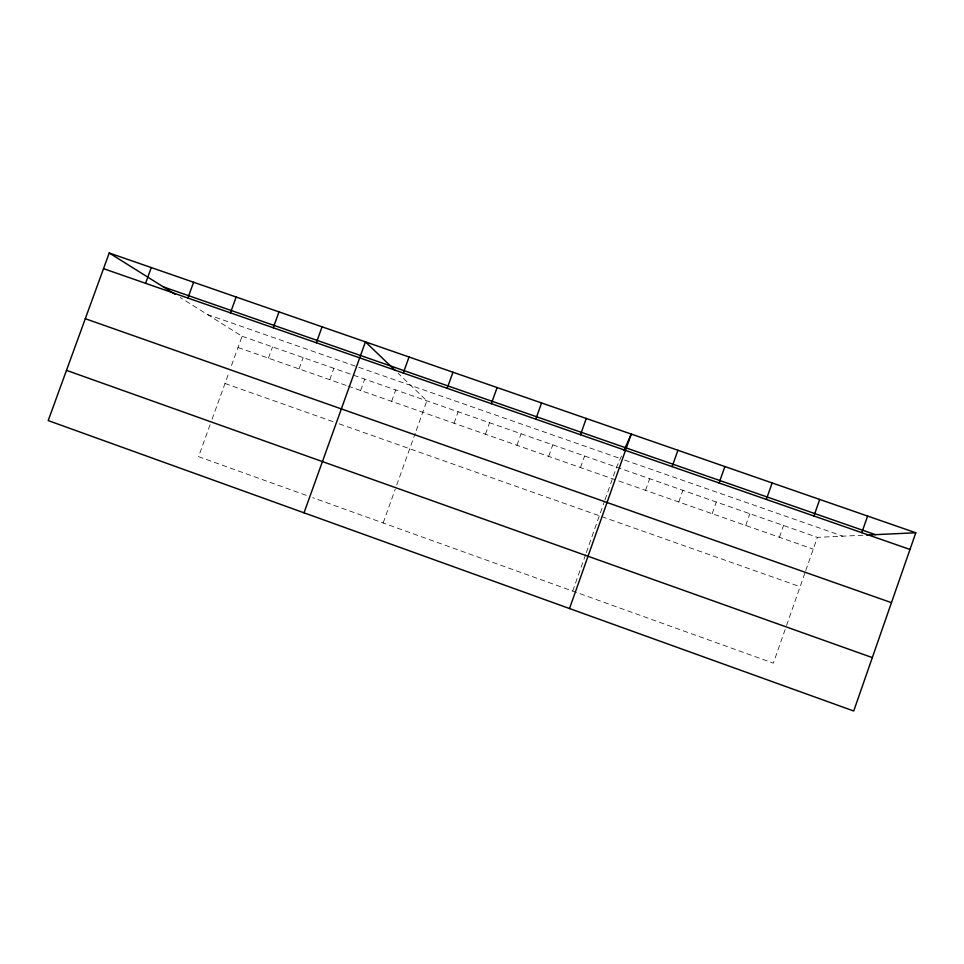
<?xml version="1.0" encoding="UTF-8"?>
<svg xmlns="http://www.w3.org/2000/svg" width="964" height="964" viewBox="0 0 964 964"><rect width="100%" height="100%" fill="white"/><g stroke="black" fill="none" stroke-linecap="round" stroke-linejoin="round"><path stroke-width="0.72" stroke-dasharray="4.82 3.62" d="M745.714 525.452L749.835 513.728M779.418 537.261L783.539 525.513M785.142 629.516L773.357 663.172L312.673 497.665M786.552 625.479L805.289 571.941M805.759 570.592L817.4 537.346L863.72 535.201M645.543 490.339L649.652 478.71M678.776 501.991L682.898 490.327M712.179 513.692L716.288 502.003M548.661 456.394L552.77 444.838M580.485 467.54L584.594 455.972M572.7 591.077L585.835 553.963M586.317 552.589L604.5 501.22M604.97 499.894L616.562 467.142L621.491 456.056M454.032 423.22L458.117 411.761M485.434 434.234L489.531 422.738M516.981 445.284L521.078 433.764M360.632 390.492L364.717 379.117M391.625 401.349L395.71 389.95M383.154 522.982L395.24 489.206M396.722 485.049L415.231 433.306M416.231 430.498L426.847 400.831L398.12 373.249M268.462 358.186L272.535 346.883M299.045 368.911L303.13 357.584M329.772 379.671L333.857 368.32M210.08 424.763L198.56 456.659L307.07 495.653M212.068 419.268L228.998 372.417M231.505 365.501L242.072 336.243L180.268 297.514M207.368 314.493L357.403 366.838M358.777 367.308L620.37 458.575M624.6 460.045L842.801 536.165M242.072 336.243L817.4 537.346M238 347.51L346.606 385.576M348.004 386.07L813.279 549.131M224.998 383.491L333.58 421.858M339.183 423.835L800.12 586.715"/><path stroke-width="1.45" d="M861.792 532.67L867.6 516.065M915.8 532.779L853.718 711.01L48.2 420.581L109.233 252.99L915.8 532.779L866.503 535.068M766.344 499.436L772.14 482.952M813.917 516.005L819.713 499.448M672.137 466.636L677.909 450.26M719.084 482.988L724.868 466.552M580.497 434.728L586.257 418.472M569.507 608.537L631.263 434.077L623.913 450.598M491.351 403.687L497.111 387.54M535.779 419.159L541.551 402.952M403.301 373.044L409.049 356.993M447.188 388.323L452.947 372.224M273.258 327.76L278.994 311.878M316.337 342.762L322.084 326.82M304.034 512.812L365.428 341.858L395.107 370.357M187.884 298.033L193.595 282.259M230.432 312.854L236.168 297.02M145.576 283.308L151.288 267.582M163.278 286.862L875.384 534.659M103.534 268.667L909.992 549.456M85.302 318.71L891.459 602.669M66.492 370.357L872.324 657.593M109.233 252.99L175.255 294.357"/></g></svg>
